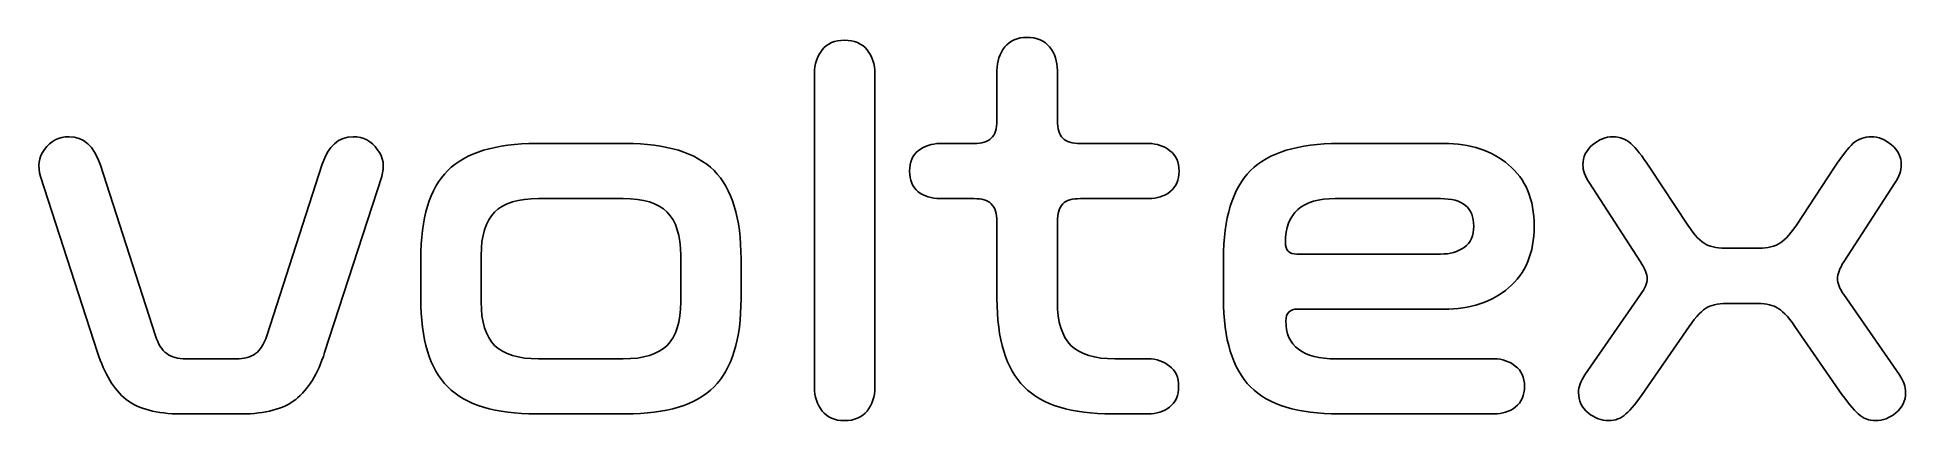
# Model space of a CAD drawing. Extents: x 3.9 to 69.3, y 280.7 to 294.1.
import ezdxf

# ---------------------------------------------------------------- set-up
doc = ezdxf.new("R2010")
doc.units = 0
doc.layers.add('图层_1', color=7, linetype='CONTINUOUS')

msp = doc.modelspace()

# ---------------------------------------------------------------- linework, layer by layer
at = {"layer": '图层_1', "color": 7}
for points in [[(31.08902, 281.847406), (31.08902, 292.854059)], [(33.205684, 292.854059), (33.205684, 281.847406)], [(37.487701, 291.211528), (37.487701, 292.955659)], [(39.604365, 292.955659), (39.604365, 291.211528)], [(21.337536, 290.398729), (24.470199, 290.398729)], [(35.48957, 290.398729), (36.674902, 290.398729)], [(40.417164, 290.398729), (42.804761, 290.398729)], [(49.47438, 290.398729), (53.148908, 290.398729)], [(6.048873, 289.670596), (7.996204, 283.65927)], [(11.890867, 283.65927), (13.838198, 289.670596)], [(60.36039, 289.568997), (61.698122, 287.536999)], [(65.508117, 287.536999), (66.845849, 289.568997)], [(5.964207, 283.066604), (3.966076, 289.247264)], [(15.920995, 289.247264), (13.922865, 283.066604)], [(60.038657, 286.250067), (58.243726, 289.027131)], [(68.962513, 289.027131), (67.167582, 286.250067)], [(24.385532, 288.468331), (21.422202, 288.468331)], [(36.674902, 288.468331), (35.48957, 288.468331)], [(42.804761, 288.468331), (40.417164, 288.468331)], [(53.030375, 288.468331), (49.338913, 288.468331)], [(37.487701, 284.963135), (37.487701, 287.655532)], [(39.604365, 287.655532), (39.604365, 284.844602)], [(17.290474, 284.963135), (17.290474, 286.351667)], [(19.407138, 286.4702), (19.407138, 284.844602)], [(26.400596, 284.844602), (26.400596, 286.4702)], [(28.51726, 286.351667), (28.51726, 284.963135)], [(45.427318, 284.963135), (45.427318, 286.351667)], [(48.001181, 286.521), (53.030375, 286.521)], [(63.12052, 286.7242), (64.085719, 286.7242)], [(58.091327, 282.287672), (60.038657, 285.098602)], [(67.167582, 285.098602), (69.114913, 282.287672)], [(53.148908, 284.590603), (48.018115, 284.590603)], [(64.034919, 284.793802), (63.17132, 284.793802)], [(61.748922, 283.981003), (60.207991, 281.745806)], [(66.998249, 281.745806), (65.457317, 283.981003)], [(9.063004, 282.846471), (10.824068, 282.846471)], [(21.422202, 282.846471), (24.385532, 282.846471)], [(41.619429, 282.846471), (42.787827, 282.846471)], [(49.37278, 282.846471), (54.909973, 282.846471)], [(11.010335, 280.916074), (8.876738, 280.916074)], [(24.470199, 280.916074), (21.337536, 280.916074)], [(42.787827, 280.916074), (41.534762, 280.916074)], [(54.909973, 280.916074), (49.47438, 280.916074)]]:
    msp.add_lwpolyline(points, dxfattribs=at)
for points in [[(33.205684, 292.854059)], [(48.001181, 286.521)], [(64.034919, 284.793802)], [(11.890867, 283.65927)], [(47.611715, 284.184203)], [(21.422202, 282.846471)], [(24.470199, 280.916074)], [(42.787827, 280.916074)]]:
    msp.add_lwpolyline(points, close=True, dxfattribs=at)
for points in [[(31.359953, 293.683791), (31.540575, 293.909569), (31.800219, 294.022458), (32.138885, 294.022458)], [(32.138885, 294.022458), (32.488841, 294.022458), (32.754129, 293.909569), (32.934751, 293.683791)], [(37.758634, 293.785391), (37.939256, 294.011169), (38.1989, 294.124057), (38.537566, 294.124057)], [(38.537566, 294.124057), (38.887521, 294.124057), (39.15281, 294.011169), (39.333432, 293.785391)], [(31.08902, 292.854059), (31.08902, 293.181436), (31.179331, 293.458014), (31.359953, 293.683791)], [(32.934751, 293.683791), (33.115373, 293.458014), (33.205684, 293.181436), (33.205684, 292.854059)], [(37.487701, 292.955659), (37.487701, 293.283036), (37.578012, 293.559614), (37.758634, 293.785391)], [(39.333432, 293.785391), (39.514054, 293.559614), (39.604365, 293.283036), (39.604365, 292.955659)], [(37.284501, 290.584995), (37.419967, 290.709173), (37.487701, 290.918017), (37.487701, 291.211528)], [(39.604365, 291.211528), (39.604365, 290.918017), (39.666453, 290.709173), (39.790631, 290.584995)], [(3.966076, 289.247264), (3.853187, 289.597219), (3.898343, 289.913307), (4.101542, 290.195529)], [(4.101542, 290.195529), (4.316031, 290.48904), (4.603897, 290.635795), (4.965141, 290.635795)], [(4.965141, 290.635795), (5.473141, 290.635795), (5.834385, 290.314062), (6.048873, 289.670596)], [(13.838198, 289.670596), (14.052687, 290.314062), (14.413931, 290.635795), (14.92193, 290.635795)], [(14.92193, 290.635795), (15.283174, 290.635795), (15.565396, 290.48904), (15.768596, 290.195529)], [(15.768596, 290.195529), (15.983084, 289.913307), (16.033884, 289.597219), (15.920995, 289.247264)], [(18.23874, 289.450463), (18.870917, 290.08264), (19.903849, 290.398729), (21.337536, 290.398729)], [(24.470199, 290.398729), (25.903886, 290.398729), (26.936818, 290.08264), (27.568995, 289.450463)], [(34.422771, 289.43353), (34.422771, 289.749619), (34.524371, 289.986685), (34.727571, 290.144729)], [(34.727571, 290.144729), (34.942059, 290.314062), (35.196059, 290.398729), (35.48957, 290.398729)], [(36.674902, 290.398729), (36.957124, 290.398729), (37.160323, 290.460818), (37.284501, 290.584995)], [(39.790631, 290.584995), (39.914809, 290.460818), (40.123653, 290.398729), (40.417164, 290.398729)], [(42.804761, 290.398729), (43.098271, 290.398729), (43.346627, 290.314062), (43.549826, 290.144729)], [(43.549826, 290.144729), (43.764315, 289.986685), (43.871559, 289.749619), (43.871559, 289.43353)], [(46.375583, 289.450463), (47.00776, 290.08264), (48.040692, 290.398729), (49.47438, 290.398729)], [(53.148908, 290.398729), (54.074596, 290.398729), (54.830951, 290.150374), (55.417972, 289.653663)], [(58.023593, 289.653663), (58.023593, 289.935885), (58.136482, 290.167307), (58.36226, 290.347929)], [(58.36226, 290.347929), (58.588037, 290.53984), (58.825103, 290.635795), (59.073459, 290.635795)], [(59.073459, 290.635795), (59.321814, 290.635795), (59.530658, 290.556773), (59.699991, 290.398729)], [(59.699991, 290.398729), (59.880613, 290.240685), (60.100746, 289.964107), (60.36039, 289.568997)], [(66.845849, 289.568997), (67.105493, 289.964107), (67.319982, 290.240685), (67.489315, 290.398729)], [(67.489315, 290.398729), (67.669937, 290.556773), (67.884425, 290.635795), (68.132781, 290.635795)], [(68.132781, 290.635795), (68.381136, 290.635795), (68.618202, 290.53984), (68.84398, 290.347929)], [(68.84398, 290.347929), (69.069757, 290.167307), (69.182646, 289.935885), (69.182646, 289.653663)], [(17.290474, 286.351667), (17.290474, 287.785354), (17.606563, 288.818286), (18.23874, 289.450463)], [(27.568995, 289.450463), (28.201172, 288.818286), (28.51726, 287.785354), (28.51726, 286.351667)], [(34.727571, 288.705398), (34.524371, 288.874731), (34.422771, 289.117442), (34.422771, 289.43353)], [(43.871559, 289.43353), (43.871559, 289.117442), (43.764315, 288.874731), (43.549826, 288.705398)], [(45.427318, 286.351667), (45.427318, 287.785354), (45.743406, 288.818286), (46.375583, 289.450463)], [(55.417972, 289.653663), (56.016282, 289.156953), (56.315438, 288.440109), (56.315438, 287.503132)], [(58.243726, 289.027131), (58.096971, 289.241619), (58.023593, 289.450463), (58.023593, 289.653663)], [(69.182646, 289.653663), (69.182646, 289.450463), (69.109268, 289.241619), (68.962513, 289.027131)], [(21.422202, 288.468331), (20.711003, 288.468331), (20.19736, 288.310287), (19.881271, 287.994199)], [(25.926463, 287.994199), (25.610375, 288.310287), (25.096731, 288.468331), (24.385532, 288.468331)], [(35.48957, 288.468331), (35.196059, 288.468331), (34.942059, 288.547353), (34.727571, 288.705398)], [(37.284501, 288.282065), (37.160323, 288.406242), (36.957124, 288.468331), (36.674902, 288.468331)], [(37.487701, 287.655532), (37.487701, 287.949043), (37.419967, 288.157887), (37.284501, 288.282065)], [(39.790631, 288.282065), (39.666453, 288.157887), (39.604365, 287.949043), (39.604365, 287.655532)], [(40.417164, 288.468331), (40.123653, 288.468331), (39.914809, 288.406242), (39.790631, 288.282065)], [(43.549826, 288.705398), (43.346627, 288.547353), (43.098271, 288.468331), (42.804761, 288.468331)], [(49.338913, 288.468331), (48.176159, 288.468331), (47.594782, 287.954687), (47.594782, 286.9274)], [(54.198774, 287.503132), (54.198774, 288.146598), (53.809307, 288.468331), (53.030375, 288.468331)], [(19.881271, 287.994199), (19.565183, 287.67811), (19.407138, 287.170111), (19.407138, 286.4702)], [(26.400596, 286.4702), (26.400596, 287.170111), (26.242552, 287.67811), (25.926463, 287.994199)], [(53.860107, 286.758066), (54.085885, 286.916111), (54.198774, 287.164466), (54.198774, 287.503132)], [(56.315438, 287.503132), (56.315438, 286.566156), (56.016282, 285.843668), (55.417972, 285.335668)], [(61.698122, 287.536999), (61.946477, 287.175755), (62.160966, 286.949977), (62.341588, 286.859666)], [(64.847718, 286.859666), (65.039629, 286.949977), (65.259762, 287.175755), (65.508117, 287.536999)], [(47.594782, 286.9274), (47.594782, 286.656467), (47.730248, 286.521), (48.001181, 286.521)], [(62.341588, 286.859666), (62.533499, 286.769355), (62.793143, 286.7242), (63.12052, 286.7242)], [(64.085719, 286.7242), (64.413096, 286.7242), (64.667096, 286.769355), (64.847718, 286.859666)], [(53.030375, 286.521), (53.369041, 286.521), (53.645619, 286.600022), (53.860107, 286.758066)], [(60.275724, 285.657401), (60.275724, 285.815445), (60.196702, 286.013001), (60.038657, 286.250067)], [(67.167582, 286.250067), (67.020826, 286.013001), (66.947449, 285.815445), (66.947449, 285.657401)], [(60.038657, 285.098602), (60.196702, 285.313091), (60.275724, 285.499357), (60.275724, 285.657401)], [(66.947449, 285.657401), (66.947449, 285.499357), (67.020826, 285.313091), (67.167582, 285.098602)], [(18.23874, 281.864339), (17.606563, 282.496516), (17.290474, 283.529448), (17.290474, 284.963135)], [(28.51726, 284.963135), (28.51726, 283.529448), (28.201172, 282.496516), (27.568995, 281.864339)], [(38.435966, 281.864339), (37.803789, 282.496516), (37.487701, 283.529448), (37.487701, 284.963135)], [(46.375583, 281.864339), (45.743406, 282.496516), (45.427318, 283.529448), (45.427318, 284.963135)], [(55.417972, 285.335668), (54.830951, 284.838958), (54.074596, 284.590603), (53.148908, 284.590603)], [(19.407138, 284.844602), (19.407138, 284.144692), (19.565183, 283.636693), (19.881271, 283.320604)], [(25.926463, 283.320604), (26.242552, 283.636693), (26.400596, 284.144692), (26.400596, 284.844602)], [(39.604365, 284.844602), (39.604365, 284.144692), (39.762409, 283.636693), (40.078497, 283.320604)], [(48.018115, 284.590603), (47.747182, 284.590603), (47.611715, 284.455136), (47.611715, 284.184203)], [(62.392388, 284.658336), (62.211766, 284.568025), (61.997277, 284.342247), (61.748922, 283.981003)], [(63.17132, 284.793802), (62.843943, 284.793802), (62.584299, 284.748647), (62.392388, 284.658336)], [(64.796918, 284.658336), (64.616296, 284.748647), (64.362296, 284.793802), (64.034919, 284.793802)], [(65.457317, 283.981003), (65.208962, 284.342247), (64.988829, 284.568025), (64.796918, 284.658336)], [(7.996204, 283.65927), (8.086515, 283.36576), (8.216338, 283.156915), (8.385671, 283.032738)], [(11.501401, 283.032738), (11.670734, 283.156915), (11.800556, 283.36576), (11.890867, 283.65927)], [(47.611715, 284.184203), (47.611715, 283.292382), (48.198737, 282.846471), (49.37278, 282.846471)], [(6.963272, 281.424073), (6.534295, 281.774028), (6.201273, 282.321539), (5.964207, 283.066604)], [(8.385671, 283.032738), (8.555005, 282.90856), (8.780782, 282.846471), (9.063004, 282.846471)], [(10.824068, 282.846471), (11.10629, 282.846471), (11.332068, 282.90856), (11.501401, 283.032738)], [(13.922865, 283.066604), (13.685798, 282.321539), (13.347132, 281.774028), (12.906866, 281.424073)], [(19.881271, 283.320604), (20.19736, 283.004516), (20.711003, 282.846471), (21.422202, 282.846471)], [(24.385532, 282.846471), (25.096731, 282.846471), (25.610375, 283.004516), (25.926463, 283.320604)], [(40.078497, 283.320604), (40.394586, 283.004516), (40.90823, 282.846471), (41.619429, 282.846471)], [(42.787827, 282.846471), (43.081338, 282.846471), (43.329693, 282.761805), (43.532893, 282.592472)], [(43.532893, 282.592472), (43.747382, 282.434427), (43.854626, 282.197361), (43.854626, 281.881273)], [(54.909973, 282.846471), (55.203483, 282.846471), (55.451839, 282.761805), (55.655038, 282.592472)], [(55.655038, 282.592472), (55.869527, 282.434427), (55.976771, 282.197361), (55.976771, 281.881273)], [(57.871194, 281.66114), (57.871194, 281.864339), (57.944571, 282.073183), (58.091327, 282.287672)], [(69.114913, 282.287672), (69.261668, 282.073183), (69.335046, 281.864339), (69.335046, 281.66114)], [(21.337536, 280.916074), (19.903849, 280.916074), (18.870917, 281.232162), (18.23874, 281.864339)], [(27.568995, 281.864339), (26.936818, 281.232162), (25.903886, 280.916074), (24.470199, 280.916074)], [(31.359953, 281.017674), (31.179331, 281.243451), (31.08902, 281.520029), (31.08902, 281.847406)], [(33.205684, 281.847406), (33.205684, 281.520029), (33.115373, 281.243451), (32.934751, 281.017674)], [(41.534762, 280.916074), (40.101075, 280.916074), (39.068143, 281.232162), (38.435966, 281.864339)], [(43.854626, 281.881273), (43.854626, 281.565184), (43.747382, 281.322473), (43.532893, 281.15314)], [(49.47438, 280.916074), (48.040692, 280.916074), (47.00776, 281.232162), (46.375583, 281.864339)], [(55.976771, 281.881273), (55.976771, 281.565184), (55.869527, 281.322473), (55.655038, 281.15314)], [(58.20986, 280.94994), (57.984082, 281.141851), (57.871194, 281.378918), (57.871194, 281.66114)], [(60.207991, 281.745806), (59.925769, 281.339407), (59.699991, 281.062829), (59.530658, 280.916074)], [(67.675581, 280.916074), (67.506248, 281.062829), (67.280471, 281.339407), (66.998249, 281.745806)], [(69.335046, 281.66114), (69.335046, 281.378918), (69.222157, 281.141851), (68.99638, 280.94994)], [(8.876738, 280.916074), (8.04136, 280.916074), (7.403538, 281.085407), (6.963272, 281.424073)], [(12.906866, 281.424073), (12.477889, 281.085407), (11.845712, 280.916074), (11.010335, 280.916074)], [(32.138885, 280.679007), (31.800219, 280.679007), (31.540575, 280.791896), (31.359953, 281.017674)], [(32.934751, 281.017674), (32.754129, 280.791896), (32.488841, 280.679007), (32.138885, 280.679007)], [(43.532893, 281.15314), (43.329693, 280.995096), (43.081338, 280.916074), (42.787827, 280.916074)], [(55.655038, 281.15314), (55.451839, 280.995096), (55.203483, 280.916074), (54.909973, 280.916074)], [(58.921059, 280.679007), (58.672704, 280.679007), (58.435637, 280.769318), (58.20986, 280.94994)], [(68.99638, 280.94994), (68.770602, 280.769318), (68.533536, 280.679007), (68.28518, 280.679007)], [(59.530658, 280.916074), (59.361325, 280.75803), (59.158125, 280.679007), (58.921059, 280.679007)], [(68.28518, 280.679007), (68.048114, 280.679007), (67.844914, 280.75803), (67.675581, 280.916074)]]:
    msp.add_open_spline(points, degree=3, dxfattribs=at)

doc.saveas('drawing.dxf')
